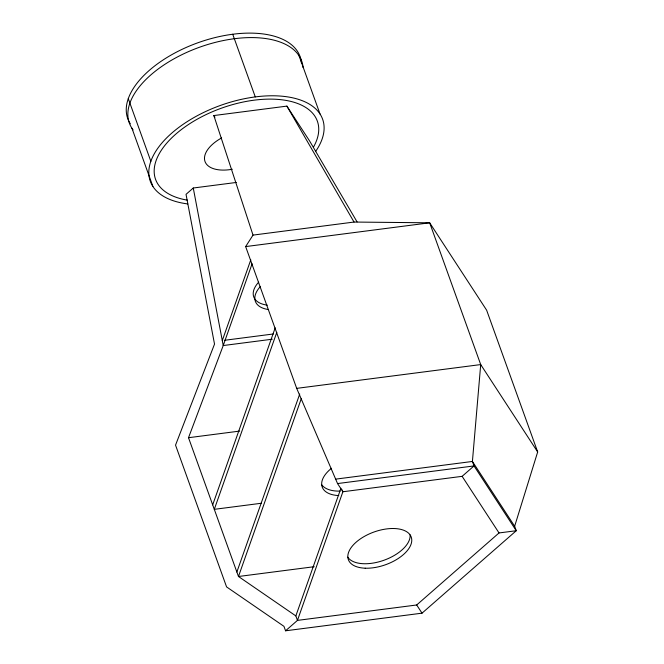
<?xml version="1.0" encoding="UTF-8"?>
<svg xmlns="http://www.w3.org/2000/svg" width="664" height="664" viewBox="0 0 664 664"><rect width="100%" height="100%" fill="white"/><g stroke="black" fill="none" stroke-linecap="round" stroke-linejoin="round"><path stroke-width="1" d="M285.562 630.8L422.03 613.163L516.26 530.727L514.65 526.253L537.674 451.96L486.629 310.179L429.674 222.805L354.036 222.05L253.017 235.106L245.647 246.585L296.692 388.365L337.553 483.566L342.89 491.75L297.455 620.392L285.562 630.8L283.943 626.326L226.573 586.901L175.537 445.129L214.522 344.101L186.028 194.353L193.265 188.012L236.334 182.451M222.282 340.582L250.801 259.832M252.096 263.799L223.228 345.546L188.51 437.709L238.476 576.493L295.845 615.918L297.455 620.392L416.693 604.979L499.029 532.951L516.26 530.727L474.021 465.929L472.411 461.455L480.711 364.577L429.674 222.805L245.647 246.585M212.688 504.864L275.195 327.85M276.813 332.324L214.298 509.338L261.367 503.254M236.865 572.019L299.721 394.026M301.332 398.5L238.476 576.493L314.197 566.707M295.845 615.918L340.931 488.248M342.242 489.957L342.89 491.75L462.127 476.337L474.021 465.929L337.553 483.566M253.017 235.106L213.849 115.553L286.889 106.115L309.49 140.793L357.074 221.892M224.332 340.317L273.452 333.967M272.298 339.204L223.228 345.546L193.265 188.012M296.692 388.365L480.711 364.577L537.674 451.96M188.51 437.709L239.671 431.094M335.942 479.093L472.411 461.455L514.65 526.253M462.127 476.337L499.029 532.951M213.849 115.553L214.937 117.213M416.693 604.979L422.03 613.163M286.889 106.115L354.036 222.05M299.066 55.801L320.015 113.992M232.724 34.246L255.283 96.911M128.285 98.637L150.844 161.294M131.953 128.293L152.903 186.476M130.343 123.819A91.574 47.576 -19.8 0 1 198.536 42.538A91.574 47.576 -19.8 0 1 301.464 63.08M133.074 129.887A91.574 47.576 -19.8 0 1 198.42 47.634A91.574 47.576 -19.8 0 1 303.074 67.562M187.804 203.931A91.574 47.576 -19.8 0 1 161.31 143.723A91.574 47.576 -19.8 0 1 277.967 95.915A91.574 47.576 -19.8 0 1 315.541 151.583M187.422 200.154A85.963 44.654 -19.8 0 1 166.066 143.947A85.963 44.654 -19.8 0 1 272.265 99.135A85.963 44.654 -19.8 0 1 313.574 146.918M410.111 534.885A33.407 17.355 -19.8 0 1 383.908 560.267A33.407 17.355 -19.8 0 1 347.737 557.171M340.126 491.111A33.407 17.355 -19.8 0 1 321.874 484.944M338.773 495.568A33.407 17.355 -19.8 0 1 331.519 468.269M232.325 169.262A33.407 17.355 -19.8 0 1 204.977 161.402A33.407 17.355 -19.8 0 1 221.635 137.929M267.343 305.141A33.407 17.355 -19.8 0 1 258.636 282.192M267.974 309.474A33.407 17.355 -19.8 0 1 260.246 286.674M365.183 568.201A33.407 17.355 -19.8 0 0 411.73 539.359A33.407 17.355 -19.8 0 0 362.461 537.533A33.407 17.355 -19.8 0 0 365.183 568.201"/></g></svg>
